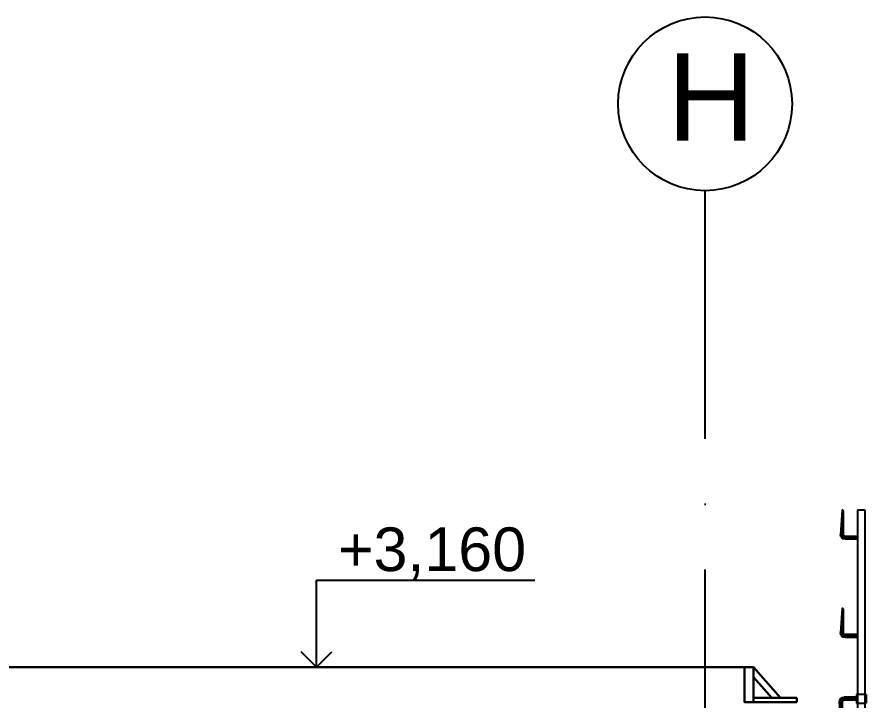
# Model space of a CAD drawing. Header units: millimetres. Extents: x 1924 to 471109, y -30014 to 109986.
# Drawn here: x 450393 to 454282, y 31593 to 34724 of the extents above; entities that cross this region are included whole.
import ezdxf
from ezdxf.enums import TextEntityAlignment as Align

# ---------------------------------------------------------------- set-up
doc = ezdxf.new("R2010")
doc.units = ezdxf.units.MM
doc.header["$LTSCALE"] = 100
for name, pattern in [('102', [50.8, 31.75, -6.35, 6.35, -6.35]), ('104', [4, 2, -2]), ('ACAD_ISO10W100', [18, 12, -3, 0, -3])]:
    doc.linetypes.add(name, pattern=pattern)
for name, color, linetype, plot in [('osy objektu', 130, 'ACAD_ISO10W100', False), ('osy objektu text', 130, 'Continuous', False), ('PERI_HELPLINE', 140, 'Continuous', False), ('PERI_HIDDEN', 30, '104', False), ('popisky', 140, 'Continuous', False)]:
    doc.layers.add(name, color=color, linetype=linetype, plot=plot)
for name, color, linetype in [('PERI_AXIS', 1, '102'), ('PERI_Blocktext', 22, 'Continuous'), ('PERI_MULTIFLEX_Prop', 8, 'Continuous')]:
    doc.layers.add(name, color=color, linetype=linetype)
doc.layers.add('podlazi', color=40, linetype='Continuous', lineweight=30, plot=False)
doc.layers.add('Tlustá', color=7, linetype='Continuous', lineweight=30)
doc.styles.add('osy', font='arial.ttf', dxfattribs={"height": 400})
doc.styles.add('PERI-Blocktxt', font='arial.ttf')
doc.styles.add('PERI-txt-arial', font='arial.ttf')
doc.styles.add('popisky', font='arial.ttf', dxfattribs={"height": 200})

# ---------------------------------------------------------------- blocks, each defined once
blk = doc.blocks.new('116292c')
at = {"color": 0, "linetype": 'ByBlock'}
for p, q in [((-17.5, 206), (-17.5, 1050)), ((-17.5, 1050), (17.5, 1050)), ((17.5, 1050), (17.5, 206)), ((82.5, 1050), (87.5, 1050)), ((82.5, 1047.5), (82.5, 938)), ((87.5, 1050), (95.5, 938)), ((87.5, 1047.5), (87.5, 938)), ((17.5, 930), (74.5, 930)), ((17.5, 925), (74.5, 925)), ((17.5, 917), (74.5, 917)), ((82.5, 600), (87.5, 600)), ((82.5, 597.5), (82.5, 488)), ((87.5, 600), (95.5, 488)), ((87.5, 597.5), (87.5, 488)), ((17.5, 480), (74.5, 480)), ((17.5, 475), (74.5, 475)), ((17.5, 467), (74.5, 467)), ((-21.5, 206), (-21.5, 166)), ((-21.5, 206), (21.5, 206)), ((21.5, 206), (21.5, 166)), ((21.5, 166), (-21.5, 166)), ((-17.5, 0), (-17.5, 166)), ((17.5, 166), (17.5, 0)), ((21.5, 193), (78.5, 193)), ((21.5, 185), (78.5, 185)), ((21.5, 180), (78.5, 180)), ((86.5, 62.5), (86.5, 172)), ((91.5, 60), (99.5, 172)), ((91.5, 62.5), (91.5, 172)), ((86.5, 60), (91.5, 60)), ((-17.5, -250), (-17.5, -120)), ((17.5, -120), (17.5, -250)), ((17.5, -250), (-17.5, -250))]:
    blk.add_line(p, q, dxfattribs=at)
at = {"color": 0, "linetype": 'ByBlock', "flags": 128}
for points in [[(82.5, 1047.5), (82.5, 1047.6), (82.5, 1047.8), (82.5, 1047.9), (82.5, 1048), (82.5, 1048.2), (82.5, 1048.3), (82.5, 1048.4), (82.5, 1048.6), (82.5, 1048.7), (82.5, 1048.8), (82.5, 1048.9), (82.5, 1049), (82.5, 1049.1), (82.5, 1049.2), (82.5, 1049.3), (82.5, 1049.4), (82.5, 1049.5), (82.5, 1049.6), (82.5, 1049.7), (82.5, 1049.8), (82.5, 1049.8), (82.5, 1049.9), (82.5, 1049.9), (82.5, 1050)], [(87.5, 1050), (87.5, 1049.9), (87.5, 1049.9), (87.5, 1049.8), (87.5, 1049.8), (87.5, 1049.7), (87.5, 1049.6), (87.5, 1049.5), (87.5, 1049.4), (87.5, 1049.3), (87.5, 1049.2), (87.5, 1049.1), (87.5, 1049), (87.5, 1048.9), (87.5, 1048.8), (87.5, 1048.7), (87.5, 1048.6), (87.5, 1048.4), (87.5, 1048.3), (87.5, 1048.2), (87.5, 1048), (87.5, 1047.9), (87.5, 1047.8), (87.5, 1047.6), (87.5, 1047.5)], [(82.5, 597.5), (82.5, 597.6), (82.5, 597.8), (82.5, 597.9), (82.5, 598), (82.5, 598.2), (82.5, 598.3), (82.5, 598.4), (82.5, 598.6), (82.5, 598.7), (82.5, 598.8), (82.5, 598.9), (82.5, 599), (82.5, 599.1), (82.5, 599.2), (82.5, 599.3), (82.5, 599.4), (82.5, 599.5), (82.5, 599.6), (82.5, 599.7), (82.5, 599.8), (82.5, 599.8), (82.5, 599.9), (82.5, 599.9), (82.5, 600)], [(87.5, 600), (87.5, 599.9), (87.5, 599.9), (87.5, 599.8), (87.5, 599.8), (87.5, 599.7), (87.5, 599.6), (87.5, 599.5), (87.5, 599.4), (87.5, 599.3), (87.5, 599.2), (87.5, 599.1), (87.5, 599), (87.5, 598.9), (87.5, 598.8), (87.5, 598.7), (87.5, 598.6), (87.5, 598.4), (87.5, 598.3), (87.5, 598.2), (87.5, 598), (87.5, 597.9), (87.5, 597.8), (87.5, 597.6), (87.5, 597.5)], [(86.5, 62.5), (86.5, 62.4), (86.5, 62.2), (86.5, 62.1), (86.5, 62), (86.5, 61.8), (86.5, 61.7), (86.5, 61.6), (86.5, 61.4), (86.5, 61.3), (86.5, 61.2), (86.5, 61.1), (86.5, 61), (86.5, 60.9), (86.5, 60.8), (86.5, 60.7), (86.5, 60.6), (86.5, 60.5), (86.5, 60.4), (86.5, 60.3), (86.5, 60.2), (86.5, 60.2), (86.5, 60.1), (86.5, 60.1), (86.5, 60)], [(91.5, 60), (91.5, 60.1), (91.5, 60.1), (91.5, 60.2), (91.5, 60.2), (91.5, 60.3), (91.5, 60.4), (91.5, 60.5), (91.5, 60.6), (91.5, 60.7), (91.5, 60.8), (91.5, 60.9), (91.5, 61), (91.5, 61.1), (91.5, 61.2), (91.5, 61.3), (91.5, 61.4), (91.5, 61.6), (91.5, 61.7), (91.5, 61.8), (91.5, 62), (91.5, 62.1), (91.5, 62.2), (91.5, 62.4), (91.5, 62.5)]]:
    blk.add_lwpolyline(points, dxfattribs=at)
at = {"color": 0, "linetype": 'ByBlock'}
for centre, radius, start, end in [((74.5, 938), 21, 270, 0), ((74.5, 938), 8, 270, 0), ((74.5, 938), 13, 270, 0), ((74.5, 488), 21, 270, 0), ((74.5, 488), 8, 270, 0), ((74.5, 488), 13, 270, 0), ((78.5, 172), 21, 0, 90), ((78.5, 172), 13, 0, 90), ((78.5, 172), 8, 0, 90)]:
    blk.add_arc(centre, radius, start, end, dxfattribs=at)
at = {"layer": 'PERI_AXIS'}
for p, q in [((82.5, 1000), (91.1, 1000)), ((82.5, 960), (93.9, 960)), ((54.5, 930), (54.5, 917)), ((82.5, 550), (91.1, 550)), ((82.5, 510), (93.9, 510)), ((54.5, 480), (54.5, 467)), ((58.5, 180), (58.5, 193)), ((86.5, 150), (97.9, 150)), ((86.5, 110), (95.1, 110))]:
    blk.add_line(p, q, dxfattribs=at)
at = {"layer": 'PERI_HELPLINE'}
blk.add_point((0, 0), dxfattribs=at)
at = {"layer": 'PERI_HIDDEN'}
for p, q in [((-19, 206), (-19, 166)), ((-17.5, 166), (-17.5, 206)), ((17.5, 206), (17.5, 166)), ((19, 206), (19, 166)), ((-17.5, 0), (-17.5, -120)), ((-10, 20), (10, 20)), ((-10, 0), (-10, 20)), ((10, 0), (-10, 0)), ((10, 20), (10, 0)), ((17.5, 0), (17.5, -120)), ((-12.5, -90), (-12.5, -10)), ((-12.5, -10), (21.5, -10)), ((21.5, -90), (21.5, -10)), ((-12.5, -90), (21.5, -90))]:
    blk.add_line(p, q, dxfattribs=at)
at = {"color": 0, "linetype": 'ByBlock', "style": 'PERI-txt-arial'}
for tag, flags in [('ART', 3), ('Faktor', 9)]:
    blk.add_attdef(tag, (0, 0), '', height=1, dxfattribs=dict(at, flags=flags))
at = {"layer": 'PERI_Blocktext', "style": 'PERI-Blocktxt', "flags": 8}
blk.add_attdef('Blocktext', text='', height=80, rotation=90, dxfattribs=at).set_placement((-150, 500), align=Align.MIDDLE_CENTER)

msp = doc.modelspace()

# ---------------------------------------------------------------- linework, layer by layer
at = {"layer": 'osy objektu'}
msp.add_line((453544.915, 25590.705), (453544.915, 33927.617), dxfattribs=at)
msp.add_line((453544.915, 25590.705), (453544.915, 33927.617), dxfattribs=at)
at = {"layer": 'osy objektu text'}
msp.add_circle((453544.915, 34325.857), 398.24, dxfattribs=at)
at = {"layer": 'podlazi'}
for p in [(434175.759, 31743.454), (453725.759, 31583.454)]:
    msp.add_line(p, (453725.759, 31743.454), dxfattribs=at)
at = {"layer": 'popisky'}
for p, q in [((451764.915, 31743.454), (451764.915, 32143.454)), ((451764.915, 32143.454), (452764.915, 32143.454)), ((451764.915, 31743.454), (451694.204, 31814.165)), ((451764.915, 31743.454), (451835.625, 31814.165)), ((451914.915, 31743.454), (451614.915, 31743.454))]:
    msp.add_line(p, q, dxfattribs=at)
at = {"layer": 'Tlustá'}
for p, q in [((453725.759, 31583.454), (453725.759, 31743.454)), ((453725.759, 31743.454), (453765.759, 31743.454)), ((453765.759, 31743.454), (453890.913, 31603.454)), ((453765.759, 31698.29), (453850.538, 31603.454)), ((453965.759, 31583.454), (453965.759, 31603.454))]:
    msp.add_line(p, q, dxfattribs=at)
for points in [[(453725.759, 31743.454), (453725.759, 31583.454), (453765.759, 31583.454), (453765.759, 31743.454)], [(453965.759, 31603.454), (453765.759, 31603.454), (453765.759, 31583.454), (453965.759, 31583.454)]]:
    msp.add_lwpolyline(points, dxfattribs=at)

# ---------------------------------------------------------------- block references
at = {"layer": 'PERI_MULTIFLEX_Prop', "xscale": -1}
msp.add_blockref('116292c', (454260.415, 31413.171), dxfattribs=at)

# ---------------------------------------------------------------- texts
at = {"layer": 'osy objektu text', "insert": (453370.786, 34557.113), "char_height": 400, "attachment_point": 1, "style": 'osy'}
msp.add_mtext_dynamic_manual_height_columns('H', width=3598.57763, gutter_width=2000, heights=[0], dxfattribs=at)
at = {"layer": 'popisky', "insert": (451662.862, 32384.43), "char_height": 200, "attachment_point": 1, "style": 'popisky'}
msp.add_mtext_dynamic_manual_height_columns('\\pxi-3,l4,t4;+3,160', width=903.81092, gutter_width=1000, heights=[0], dxfattribs=at)

doc.saveas('drawing.dxf')
